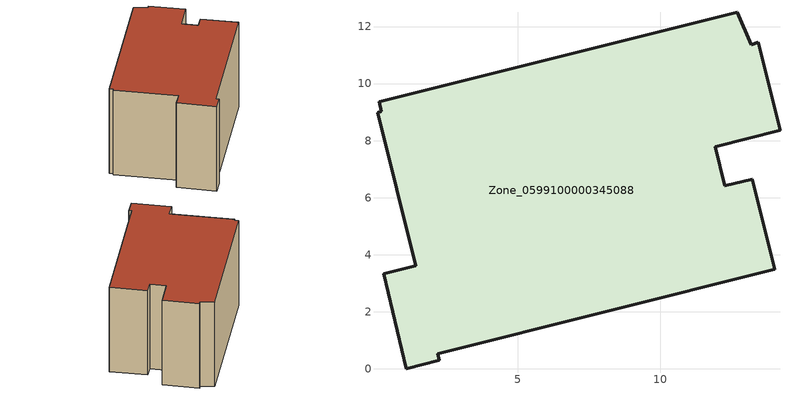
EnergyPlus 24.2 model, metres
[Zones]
Zone_0599100000345088
 floor ground (C_G): 1.43,3.61 0.09,8.98 0.23,9.02 0.15,9.36 12.7,12.5 13.2,11.37 13.43,11.45 14.2,8.36 11.92,7.79 12.26,6.42 13.22,6.65 14.01,3.49 2.2,0.52 2.26,0.29 1.09,0 0.31,3.33 z0
 wall outside (C_F): 2.2,0.52 14.01,3.49 13.22,6.65 12.26,6.42 11.92,7.79 14.2,8.36 13.43,11.45 13.2,11.37 12.7,12.5 0.15,9.36 0.23,9.02 0.09,8.98 1.43,3.61 0.31,3.33 1.09,0 2.26,0.29 2.2,0.52 z0:8.3
 roof outside (C_R): 0.09,8.98 1.43,3.61 0.31,3.33 1.09,0 2.26,0.29 2.2,0.52 14.01,3.49 13.22,6.65 12.26,6.42 11.92,7.79 14.2,8.36 13.43,11.45 13.2,11.37 12.7,12.5 0.15,9.36 0.23,9.02 z8.3
[BUILDING]
Pand.0599100000345088: North Axis=0; Terrain=City; Loads Convergence Tolerance Value=0.04; Temperature Convergence Tolerance Value=0.4; Solar Distribution=FullExterior; Maximum Number of Warmup Days=25; Minimum Number of Warmup Days=1
[Site:Location]
Rotterdam.The.Hague.AP_ZH_NLD Design_Conditions: Latitude=51.96; Longitude=4.45; Time Zone=1; Elevation=-4.5
[SITE:GROUNDTEMPERATURE:BUILDINGSURFACE]
18, 18, 18, 18, 18, 18, 18, 18, 18, 18, 18, 18
[MATERIAL] Thermal Absorptance=0.9; Solar Absorptance=0.7; Visible Absorptance=0.7
Name | Roughness | Thickness | Conductivity | Density | Specific Heat
G.TC.1992-2005 | MediumSmooth | 0.15 | 0.06 | 540 | 1210
F.TC.1992-2005 | Rough | 0.3 | 0.12 | 1920 | 840
R.TC.1992-2005 | MediumRough | 0.2 | 0.08 | 1500 | 1000
[CONSTRUCTION]
C_G: G.TC.1992-2005
C_F: F.TC.1992-2005
C_R: R.TC.1992-2005
[ZONE]
Zone_0599100000345088: Type=1; Multiplier=1; Ceiling Height=Autocalculate; Volume=Autocalculate; Floor Area=autocalculate; Part of Total Floor Area=Yes
[ZONEINFILTRATION:DESIGNFLOWRATE]
Infil_Zone_0599100000345088: Zone or ZoneList or Space or SpaceList=Zone_0599100000345088; Schedule=AlwaysOn; Design Flow Rate Calculation Method=Flow/Area; Flow Rate per Floor Area=0.0015; Constant Term Coefficient=1; Temperature Term Coefficient=0; Velocity Term Coefficient=0; Velocity Squared Term Coefficient=0
[HVACTEMPLATE:ZONE:IDEALLOADSAIRSYSTEM]
Zone_0599100000345088: Maximum Heating Supply Air Temperature=50; Minimum Cooling Supply Air Temperature=13; Maximum Heating Supply Air Humidity Ratio=0.0156; Minimum Cooling Supply Air Humidity Ratio=0.0077; Heating Limit=NoLimit; Cooling Limit=NoLimit; Dehumidification Control Type=ConstantSensibleHeatRatio; Cooling Sensible Heat Ratio=0.7; Dehumidification Setpoint=60; Humidification Control Type=None; Humidification Setpoint=30; Outdoor Air Method=None; Outdoor Air Flow Rate per Person=0.00944; Outdoor Air Flow Rate per Zone Floor Area=0; Outdoor Air Flow Rate per Zone=0; Demand Controlled Ventilation Type=None; Outdoor Air Economizer Type=NoEconomizer; Heat Recovery Type=None; Sensible Heat Recovery Effectiveness=0.7; Latent Heat Recovery Effectiveness=0.65
[ZONECONTROL:THERMOSTAT]
ThermostatControl_Zone_0599100000345088: Zone or ZoneList=Zone_0599100000345088; Control Type Schedule=DualSetpointControlType; Control 1=Thermostat_Zone_0599100000345088; Temperature Difference Between Cutout And Setpoint=0
[THERMOSTATSETPOINT:DUALSETPOINT]
Thermostat_Zone_0599100000345088: Heating Setpoint Temperature Schedule=HeatingSetpoint_Zone_0599100000345088; Cooling Setpoint Temperature Schedule=CoolingSetpoint_Zone_0599100000345088
[SCHEDULE:COMPACT]
HeatingSetpoint_Zone_0599100000345088: Through: 12/31, For: AllDays, Until: 24:00, 21
CoolingSetpoint_Zone_0599100000345088: Through: 12/31, For: AllDays, Until: 24:00, 24
DualSetpointControlType: Through: 12/31, For: AllDays, Until: 24:00, 4
AlwaysOn: Through: 12/31, For: AllDays, Until: 24:00, 1
